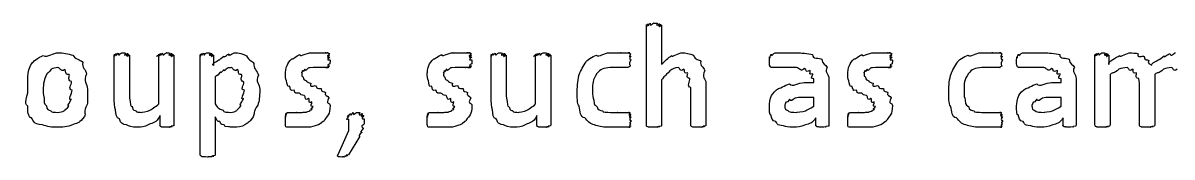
# Model space of a CAD drawing. Header units: millimetres. Extents: x 0 to 216, y 0 to 279.
# Drawn here: x 115.96 to 143.19, y 19.05 to 22.22 of the extents above; entities that cross this region are included whole.
import ezdxf

# ---------------------------------------------------------------- set-up
doc = ezdxf.new("R2010")
doc.units = ezdxf.units.MM
doc.layers.get('0').update_dxf_attribs({"linetype": 'CONTINUOUS'})

msp = doc.modelspace()

# ---------------------------------------------------------------- linework, layer by layer
at = {"color": 0}
for p, q in [((130.732, 19.8065), (130.732, 22.1657)), ((131.09, 22.1657), (131.09, 21.2452)), ((118.121, 20.4735), (118.121, 21.4602)), ((118.48, 21.4602), (118.48, 20.5727)), ((119.174, 20.3026), (119.174, 21.4602)), ((119.532, 21.4602), (119.532, 19.8065)), ((120.158, 19.1065), (120.158, 21.4547)), ((120.472, 21.4547), (120.472, 21.2176)), ((127.054, 20.4735), (127.054, 21.4602)), ((127.412, 21.4602), (127.412, 20.5727)), ((128.107, 20.3026), (128.107, 21.4602)), ((128.465, 21.4602), (128.465, 19.8065)), ((141.362, 19.8065), (141.362, 21.4602)), ((141.687, 21.4602), (141.687, 21.2397)), ((141.72, 21.0027), (141.72, 19.8065)), ((142.779, 21.0027), (142.779, 19.8065)), ((120.516, 20.9476), (120.516, 20.3081)), ((131.09, 20.8704), (131.09, 19.8065)), ((132.143, 20.7987), (132.143, 19.8065)), ((134.472, 20.8098), (134.698, 20.8098)), ((134.698, 20.8098), (134.698, 20.898)), ((135.056, 20.9035), (135.056, 19.8065)), ((140.331, 20.8098), (140.557, 20.8098)), ((140.557, 20.8098), (140.557, 20.898)), ((140.915, 20.9035), (140.915, 19.8065)), ((142.42, 19.8065), (142.42, 20.7326)), ((117.124, 20.6279), (117.124, 20.6279)), ((117.487, 20.6499), (117.487, 20.6499)), ((121.205, 20.6279), (121.205, 20.6279)), ((121.569, 20.6554), (121.569, 20.6554)), ((131.785, 19.8065), (131.785, 20.694)), ((134.698, 20.457), (134.461, 20.457)), ((134.698, 20.2475), (134.698, 20.457)), ((140.557, 20.457), (140.32, 20.457)), ((140.557, 20.2475), (140.557, 20.457)), ((123.235, 20.2696), (123.235, 20.2696)), ((126.596, 20.2696), (126.596, 20.2696)), ((136.561, 20.2696), (136.561, 20.2696)), ((119.207, 19.8065), (119.207, 20.027)), ((120.516, 19.994), (120.516, 19.1065)), ((123.683, 19.6742), (123.683, 19.9388)), ((124.047, 19.9388), (124.047, 19.9388)), ((128.139, 19.8065), (128.139, 20.027)), ((130.371, 19.9058), (130.371, 19.9058)), ((134.747, 19.8065), (134.747, 19.9774)), ((139.175, 19.9058), (139.175, 19.9058)), ((140.607, 19.8065), (140.607, 19.9774)), ((123.43, 19.1065), (123.683, 19.6742)), ((123.931, 19.5254), (123.672, 19.101))]:
    msp.add_line(p, q, dxfattribs=at)
for points in [[(130.732, 22.1657), (130.732, 22.0734), (130.733, 22.1795), (130.737, 22.1878)], [(130.737, 22.1878), (130.743, 22.0886), (130.754, 22.2002), (130.765, 22.2043)], [(130.765, 22.2043), (130.768, 22.0996), (130.798, 22.2154), (130.82, 22.2154)], [(130.82, 22.2154), (130.816, 22.1023), (130.875, 22.2209), (130.908, 22.2209)], [(130.908, 22.2209), (130.886, 22.2209), (130.974, 22.2181), (130.996, 22.2154)], [(130.996, 22.2154), (130.933, 22.0996), (131.04, 22.2112), (131.051, 22.2043)], [(131.051, 22.2043), (130.959, 22.0886), (131.075, 22.1947), (131.079, 22.1878)], [(131.079, 22.1878), (130.97, 22.0775), (131.09, 22.1768), (131.09, 22.1657)], [(116.435, 21.4492), (116.553, 21.3968), (116.677, 21.5153), (116.798, 21.5153)], [(116.798, 21.5153), (116.906, 21.5153), (117.026, 21.4946), (117.14, 21.4547)], [(118.215, 21.5098), (118.205, 21.3968), (118.266, 21.5153), (118.303, 21.5153)], [(118.303, 21.5153), (118.276, 21.5153), (118.364, 21.5126), (118.386, 21.5098)], [(119.268, 21.5098), (119.26, 21.3968), (119.319, 21.5153), (119.356, 21.5153)], [(119.356, 21.5153), (119.33, 21.5153), (119.417, 21.5126), (119.439, 21.5098)], [(120.235, 21.5098), (120.231, 21.3968), (120.282, 21.5153), (120.312, 21.5153)], [(120.312, 21.5153), (120.293, 21.5153), (120.37, 21.5126), (120.39, 21.5098)], [(120.847, 21.4933), (120.778, 21.3968), (120.937, 21.5153), (120.985, 21.5153)], [(120.985, 21.5153), (121.051, 21.5153), (121.181, 21.4905), (121.255, 21.4437)], [(122.519, 21.4767), (122.481, 21.3968), (122.686, 21.5153), (122.789, 21.5153)], [(122.789, 21.5153), (122.746, 21.5153), (122.877, 21.5153), (122.921, 21.5153)], [(122.921, 21.5153), (122.951, 21.5153), (123.005, 21.5153), (123.042, 21.5153)], [(123.042, 21.5153), (123.026, 21.5153), (123.11, 21.5153), (123.136, 21.5153)], [(123.136, 21.5153), (123.077, 21.5153), (123.18, 21.5153), (123.191, 21.5153)], [(123.191, 21.5153), (123.103, 21.5153), (123.215, 21.5098), (123.219, 21.4988)], [(125.88, 21.4767), (125.843, 21.3968), (126.046, 21.5153), (126.15, 21.5153)], [(126.15, 21.5153), (126.107, 21.5153), (126.238, 21.5153), (126.282, 21.5153)], [(126.282, 21.5153), (126.312, 21.5153), (126.366, 21.5153), (126.403, 21.5153)], [(126.403, 21.5153), (126.387, 21.5153), (126.471, 21.5153), (126.497, 21.5153)], [(126.497, 21.5153), (126.438, 21.5153), (126.541, 21.5153), (126.552, 21.5153)], [(126.552, 21.5153), (126.464, 21.5153), (126.576, 21.5098), (126.58, 21.4988)], [(127.147, 21.5098), (127.138, 21.3968), (127.199, 21.5153), (127.236, 21.5153)], [(127.236, 21.5153), (127.208, 21.5153), (127.296, 21.5126), (127.318, 21.5098)], [(128.2, 21.5098), (128.192, 21.3968), (128.251, 21.5153), (128.288, 21.5153)], [(128.288, 21.5153), (128.262, 21.5153), (128.349, 21.5126), (128.371, 21.5098)], [(129.55, 21.4602), (129.606, 21.3968), (129.74, 21.5153), (129.847, 21.5153)], [(129.847, 21.5153), (129.881, 21.5153), (129.947, 21.5153), (129.996, 21.5153)], [(129.996, 21.5153), (129.981, 21.5153), (130.092, 21.5153), (130.134, 21.5153)], [(130.134, 21.5153), (130.062, 21.5153), (130.211, 21.5153), (130.244, 21.5153)], [(130.244, 21.5153), (130.245, 21.5153), (130.299, 21.5153), (130.31, 21.5153)], [(130.31, 21.5153), (130.271, 21.5153), (130.333, 21.5153), (130.338, 21.5153)], [(130.338, 21.5153), (130.283, 21.5153), (130.35, 21.5057), (130.354, 21.4878)], [(131.332, 21.4492), (131.334, 21.3968), (131.501, 21.5153), (131.586, 21.5153)], [(131.586, 21.5153), (131.638, 21.5153), (131.775, 21.496), (131.845, 21.4602)], [(133.689, 21.4822), (133.692, 21.3968), (133.739, 21.5153), (133.783, 21.5153)], [(133.783, 21.5153), (133.78, 21.5153), (133.878, 21.5153), (133.937, 21.5153)], [(133.937, 21.5153), (133.899, 21.5153), (134.058, 21.5153), (134.124, 21.5153)], [(134.124, 21.5153), (134.152, 21.5153), (134.264, 21.5153), (134.334, 21.5153)], [(134.334, 21.5153), (134.353, 21.5153), (134.578, 21.5015), (134.67, 21.4767)], [(135.844, 21.4767), (135.807, 21.3968), (136.011, 21.5153), (136.114, 21.5153)], [(136.114, 21.5153), (136.072, 21.5153), (136.203, 21.5153), (136.247, 21.5153)], [(136.247, 21.5153), (136.277, 21.5153), (136.331, 21.5153), (136.368, 21.5153)], [(136.368, 21.5153), (136.351, 21.5153), (136.435, 21.5153), (136.462, 21.5153)], [(136.462, 21.5153), (136.402, 21.5153), (136.506, 21.5153), (136.517, 21.5153)], [(136.517, 21.5153), (136.429, 21.5153), (136.54, 21.5098), (136.544, 21.4988)], [(138.354, 21.4602), (138.41, 21.3968), (138.544, 21.5153), (138.651, 21.5153)], [(138.651, 21.5153), (138.686, 21.5153), (138.752, 21.5153), (138.8, 21.5153)], [(138.8, 21.5153), (138.785, 21.5153), (138.897, 21.5153), (138.938, 21.5153)], [(138.938, 21.5153), (138.866, 21.5153), (139.015, 21.5153), (139.048, 21.5153)], [(139.048, 21.5153), (139.049, 21.5153), (139.103, 21.5153), (139.114, 21.5153)], [(139.114, 21.5153), (139.076, 21.5153), (139.138, 21.5153), (139.142, 21.5153)], [(139.142, 21.5153), (139.087, 21.5153), (139.154, 21.5057), (139.158, 21.4878)], [(139.548, 21.4822), (139.551, 21.3968), (139.598, 21.5153), (139.642, 21.5153)], [(139.642, 21.5153), (139.639, 21.5153), (139.737, 21.5153), (139.796, 21.5153)], [(139.796, 21.5153), (139.758, 21.5153), (139.918, 21.5153), (139.984, 21.5153)], [(139.984, 21.5153), (140.012, 21.5153), (140.123, 21.5153), (140.193, 21.5153)], [(140.193, 21.5153), (140.213, 21.5153), (140.437, 21.5015), (140.53, 21.4767)], [(141.444, 21.5098), (141.439, 21.3968), (141.494, 21.5153), (141.527, 21.5153)], [(141.527, 21.5153), (141.501, 21.5153), (141.582, 21.5126), (141.604, 21.5098)], [(141.952, 21.4492), (141.957, 21.3968), (142.123, 21.5153), (142.211, 21.5153)], [(142.211, 21.5153), (142.229, 21.5153), (142.335, 21.507), (142.387, 21.4933)], [(143.137, 21.4988), (143.177, 21.3968), (143.225, 21.5153), (143.269, 21.5153)], [(116.076, 20.9806), (116.076, 21.033), (116.105, 21.1846), (116.164, 21.2617)], [(116.164, 21.2617), (116.198, 21.3086), (116.316, 21.4051), (116.435, 21.4492)], [(117.14, 21.4547), (117.256, 21.3196), (117.336, 21.361), (117.377, 21.2838)], [(117.377, 21.2838), (117.34, 21.1694), (117.45, 21.1198), (117.465, 21.0137)], [(118.121, 21.4602), (118.121, 21.3679), (118.123, 21.474), (118.127, 21.4822)], [(118.127, 21.4822), (118.132, 21.383), (118.145, 21.4946), (118.16, 21.4988)], [(118.16, 21.4988), (118.161, 21.394), (118.193, 21.5098), (118.215, 21.5098)], [(118.386, 21.5098), (118.32, 21.394), (118.426, 21.5057), (118.441, 21.4988)], [(118.441, 21.4988), (118.349, 21.383), (118.465, 21.4891), (118.468, 21.4822)], [(118.468, 21.4822), (118.36, 21.372), (118.48, 21.4712), (118.48, 21.4602)], [(119.174, 21.4602), (119.058, 21.3679), (119.175, 21.474), (119.18, 21.4822)], [(119.18, 21.4822), (119.187, 21.383), (119.198, 21.4946), (119.213, 21.4988)], [(119.213, 21.4988), (119.216, 21.394), (119.246, 21.5098), (119.268, 21.5098)], [(119.439, 21.5098), (119.374, 21.394), (119.477, 21.5057), (119.488, 21.4988)], [(119.488, 21.4988), (119.4, 21.383), (119.513, 21.4891), (119.521, 21.4822)], [(119.521, 21.4822), (119.414, 21.3679), (119.532, 21.4671), (119.532, 21.4602)], [(120.158, 21.4547), (120.158, 21.372), (120.159, 21.4781), (120.164, 21.4822)], [(120.164, 21.4822), (120.165, 21.383), (120.174, 21.4946), (120.186, 21.4988)], [(120.186, 21.4988), (120.191, 21.394), (120.216, 21.5098), (120.235, 21.5098)], [(120.39, 21.5098), (120.33, 21.394), (120.422, 21.5057), (120.434, 21.4988)], [(120.434, 21.4988), (120.356, 21.383), (120.457, 21.4891), (120.461, 21.4822)], [(120.461, 21.4822), (120.367, 21.3679), (120.472, 21.4657), (120.472, 21.4547)], [(120.472, 21.2176), (120.412, 21.2507), (120.558, 21.3128), (120.599, 21.3499)], [(120.599, 21.3499), (120.61, 21.3238), (120.679, 21.4161), (120.72, 21.4381)], [(120.72, 21.4381), (120.694, 21.372), (120.806, 21.4822), (120.847, 21.4933)], [(121.255, 21.4437), (121.316, 21.3058), (121.387, 21.3389), (121.431, 21.2617)], [(121.431, 21.2617), (121.407, 21.1515), (121.514, 21.0923), (121.536, 20.9862)], [(122.216, 21.2176), (122.228, 21.2576), (122.279, 21.3279), (122.331, 21.372)], [(122.331, 21.372), (122.331, 21.3458), (122.444, 21.4505), (122.519, 21.4767)], [(123.219, 21.4988), (123.11, 21.3747), (123.224, 21.474), (123.224, 21.4602)], [(123.224, 21.4602), (123.114, 21.3499), (123.23, 21.4326), (123.23, 21.4106)], [(123.23, 21.2562), (123.114, 21.2025), (123.227, 21.2149), (123.224, 21.2011)], [(123.23, 21.4106), (123.117, 21.3086), (123.235, 21.3679), (123.235, 21.3389)], [(123.235, 21.3389), (123.235, 21.2507), (123.232, 21.281), (123.23, 21.2562)], [(125.577, 21.2176), (125.589, 21.2576), (125.64, 21.3279), (125.692, 21.372)], [(125.692, 21.372), (125.692, 21.3458), (125.805, 21.4505), (125.88, 21.4767)], [(126.58, 21.4988), (126.471, 21.3747), (126.585, 21.474), (126.585, 21.4602)], [(126.585, 21.4602), (126.475, 21.3499), (126.591, 21.4326), (126.591, 21.4106)], [(126.591, 21.2562), (126.475, 21.2025), (126.588, 21.2149), (126.585, 21.2011)], [(126.591, 21.4106), (126.478, 21.3086), (126.596, 21.3679), (126.596, 21.3389)], [(126.596, 21.3389), (126.596, 21.2507), (126.594, 21.281), (126.591, 21.2562)], [(127.054, 21.4602), (127.054, 21.3679), (127.055, 21.474), (127.059, 21.4822)], [(127.059, 21.4822), (127.065, 21.383), (127.077, 21.4946), (127.092, 21.4988)], [(127.092, 21.4988), (127.094, 21.394), (127.125, 21.5098), (127.147, 21.5098)], [(127.318, 21.5098), (127.252, 21.394), (127.358, 21.5057), (127.374, 21.4988)], [(127.374, 21.4988), (127.281, 21.383), (127.397, 21.4891), (127.401, 21.4822)], [(127.401, 21.4822), (127.292, 21.372), (127.412, 21.4712), (127.412, 21.4602)], [(128.107, 21.4602), (127.991, 21.3679), (128.108, 21.474), (128.112, 21.4822)], [(128.112, 21.4822), (128.119, 21.383), (128.13, 21.4946), (128.145, 21.4988)], [(128.145, 21.4988), (128.148, 21.394), (128.178, 21.5098), (128.2, 21.5098)], [(128.371, 21.5098), (128.306, 21.394), (128.41, 21.5057), (128.421, 21.4988)], [(128.421, 21.4988), (128.332, 21.383), (128.446, 21.4891), (128.454, 21.4822)], [(128.454, 21.4822), (128.346, 21.3679), (128.465, 21.4671), (128.465, 21.4602)], [(129.147, 21.0192), (129.169, 21.0633), (129.241, 21.2259), (129.307, 21.3003)], [(129.307, 21.3003), (129.304, 21.3279), (129.457, 21.4271), (129.55, 21.4602)], [(130.354, 21.4878), (130.289, 21.3637), (130.36, 21.4547), (130.36, 21.4326)], [(130.36, 21.4326), (130.294, 21.3196), (130.365, 21.383), (130.365, 21.3499)], [(130.365, 21.3499), (130.294, 21.2176), (130.36, 21.2301), (130.349, 21.2011)], [(131.09, 21.2452), (131.168, 21.3086), (131.251, 21.4051), (131.332, 21.4492)], [(131.845, 21.4602), (131.9, 21.3238), (131.977, 21.3734), (132.021, 21.3114)], [(132.021, 21.3114), (131.989, 21.2025), (132.096, 21.1805), (132.115, 21.0964)], [(133.645, 21.3169), (133.645, 21.3086), (133.646, 21.394), (133.651, 21.4161)], [(133.645, 21.2507), (133.645, 21.2424), (133.645, 21.2948), (133.645, 21.3169)], [(133.662, 21.2011), (133.648, 21.2025), (133.648, 21.2314), (133.645, 21.2507)], [(133.651, 21.4161), (133.656, 21.3527), (133.67, 21.4602), (133.689, 21.4822)], [(134.67, 21.4767), (134.655, 21.3458), (134.836, 21.412), (134.891, 21.361)], [(134.891, 21.361), (134.886, 21.2424), (134.991, 21.2452), (135.018, 21.168)], [(135.541, 21.2176), (135.553, 21.2576), (135.605, 21.3279), (135.657, 21.372)], [(135.657, 21.372), (135.657, 21.3458), (135.77, 21.4505), (135.844, 21.4767)], [(136.544, 21.4988), (136.435, 21.3747), (136.55, 21.474), (136.55, 21.4602)], [(136.55, 21.4602), (136.44, 21.3499), (136.555, 21.4326), (136.555, 21.4106)], [(136.555, 21.2562), (136.44, 21.2025), (136.553, 21.2149), (136.55, 21.2011)], [(136.555, 21.4106), (136.442, 21.3086), (136.561, 21.3679), (136.561, 21.3389)], [(136.561, 21.3389), (136.561, 21.2507), (136.558, 21.281), (136.555, 21.2562)], [(137.951, 21.0192), (137.973, 21.0633), (138.045, 21.2259), (138.111, 21.3003)], [(138.111, 21.3003), (138.108, 21.3279), (138.261, 21.4271), (138.354, 21.4602)], [(139.158, 21.4878), (139.094, 21.3637), (139.164, 21.4547), (139.164, 21.4326)], [(139.164, 21.4326), (139.098, 21.3196), (139.169, 21.383), (139.169, 21.3499)], [(139.169, 21.3499), (139.098, 21.2176), (139.164, 21.2301), (139.153, 21.2011)], [(139.504, 21.3169), (139.504, 21.3086), (139.506, 21.394), (139.51, 21.4161)], [(139.504, 21.2507), (139.504, 21.2424), (139.504, 21.2948), (139.504, 21.3169)], [(139.521, 21.2011), (139.507, 21.2025), (139.507, 21.2314), (139.504, 21.2507)], [(139.51, 21.4161), (139.515, 21.3527), (139.529, 21.4602), (139.548, 21.4822)], [(140.53, 21.4767), (140.515, 21.3458), (140.695, 21.412), (140.75, 21.361)], [(140.75, 21.361), (140.746, 21.2424), (140.851, 21.2452), (140.877, 21.168)], [(141.362, 21.4602), (141.362, 21.3679), (141.363, 21.474), (141.368, 21.4822)], [(141.368, 21.4822), (141.369, 21.383), (141.38, 21.4946), (141.395, 21.4988)], [(141.395, 21.4988), (141.398, 21.394), (141.425, 21.5098), (141.444, 21.5098)], [(141.604, 21.5098), (141.545, 21.394), (141.643, 21.5057), (141.654, 21.4988)], [(141.654, 21.4988), (141.567, 21.383), (141.672, 21.4891), (141.676, 21.4822)], [(141.676, 21.4822), (141.578, 21.3679), (141.687, 21.4671), (141.687, 21.4602)], [(141.687, 21.2397), (141.671, 21.3086), (141.866, 21.4051), (141.952, 21.4492)], [(142.387, 21.4933), (142.335, 21.3679), (142.489, 21.4561), (142.53, 21.4271)], [(142.53, 21.4271), (142.533, 21.3128), (142.605, 21.3692), (142.635, 21.3334)], [(142.635, 21.3334), (142.592, 21.2397), (142.688, 21.2562), (142.707, 21.2121)], [(142.707, 21.2121), (142.665, 21.2507), (142.813, 21.3128), (142.861, 21.3499)], [(142.861, 21.3499), (142.883, 21.3279), (142.96, 21.4216), (143.004, 21.4437)], [(143.004, 21.4437), (142.971, 21.3747), (143.093, 21.4878), (143.137, 21.4988)], [(116.076, 20.6168), (116.076, 20.6954), (116.076, 20.8704), (116.076, 20.9806)], [(116.523, 21.0137), (116.462, 20.898), (116.47, 20.909), (116.457, 20.8428)], [(116.628, 21.1239), (116.52, 20.993), (116.552, 21.0606), (116.523, 21.0137)], [(116.787, 21.1625), (116.723, 21.1625), (116.672, 21.1487), (116.628, 21.1239)], [(116.947, 21.1184), (116.848, 21.044), (116.85, 21.1625), (116.787, 21.1625)], [(117.052, 21.0027), (116.936, 20.9889), (116.991, 21.0923), (116.947, 21.1184)], [(117.107, 20.8318), (116.987, 20.8897), (117.077, 20.9544), (117.052, 21.0027)], [(117.465, 21.0137), (117.369, 20.8387), (117.487, 20.785), (117.487, 20.6499)], [(120.621, 21.0468), (120.551, 20.9421), (120.552, 20.9875), (120.516, 20.9476)], [(120.715, 21.1129), (120.617, 20.9972), (120.654, 21.0757), (120.621, 21.0468)], [(120.803, 21.1515), (120.676, 21.0302), (120.744, 21.1308), (120.715, 21.1129)], [(120.891, 21.1625), (120.852, 21.1625), (120.832, 21.1584), (120.803, 21.1515)], [(121.045, 21.1184), (120.944, 21.044), (120.953, 21.1625), (120.891, 21.1625)], [(121.139, 20.9972), (121.025, 20.9862), (121.085, 21.0881), (121.045, 21.1184)], [(121.189, 20.8208), (121.073, 20.8828), (121.164, 20.9448), (121.139, 20.9972)], [(121.536, 20.9862), (121.451, 20.8235), (121.569, 20.7725), (121.569, 20.6554)], [(122.177, 21.0358), (122.177, 21.0261), (122.189, 21.1625), (122.216, 21.2176)], [(122.204, 20.8539), (122.177, 20.8897), (122.177, 20.9655), (122.177, 21.0358)], [(122.585, 21.0964), (122.554, 20.9889), (122.568, 21.0716), (122.568, 21.0578)], [(122.568, 21.0578), (122.554, 20.9269), (122.577, 20.9696), (122.596, 20.9365)], [(122.634, 21.1294), (122.577, 21.0151), (122.596, 21.1102), (122.585, 21.0964)], [(122.717, 21.1515), (122.621, 21.033), (122.657, 21.1405), (122.634, 21.1294)], [(122.838, 21.1625), (122.691, 21.1625), (122.753, 21.1584), (122.717, 21.1515)], [(122.976, 21.1625), (122.905, 21.1625), (122.889, 21.1625), (122.838, 21.1625)], [(123.081, 21.1625), (122.984, 21.1625), (123.016, 21.1625), (122.976, 21.1625)], [(123.153, 21.1625), (123.044, 21.1625), (123.11, 21.1625), (123.081, 21.1625)], [(123.191, 21.1625), (123.081, 21.1625), (123.171, 21.1625), (123.153, 21.1625)], [(123.208, 21.168), (123.095, 21.1625), (123.198, 21.1625), (123.191, 21.1625)], [(123.224, 21.2011), (123.106, 21.1735), (123.215, 21.1749), (123.208, 21.168)], [(125.538, 21.0358), (125.538, 21.0261), (125.55, 21.1625), (125.577, 21.2176)], [(125.566, 20.8539), (125.538, 20.8897), (125.538, 20.9655), (125.538, 21.0358)], [(125.946, 21.0964), (125.916, 20.9889), (125.929, 21.0716), (125.929, 21.0578)], [(125.929, 21.0578), (125.916, 20.9269), (125.937, 20.9696), (125.957, 20.9365)], [(125.995, 21.1294), (125.937, 21.0151), (125.957, 21.1102), (125.946, 21.0964)], [(126.078, 21.1515), (125.982, 21.033), (126.018, 21.1405), (125.995, 21.1294)], [(126.199, 21.1625), (126.052, 21.1625), (126.114, 21.1584), (126.078, 21.1515)], [(126.337, 21.1625), (126.266, 21.1625), (126.25, 21.1625), (126.199, 21.1625)], [(126.442, 21.1625), (126.346, 21.1625), (126.377, 21.1625), (126.337, 21.1625)], [(126.514, 21.1625), (126.405, 21.1625), (126.471, 21.1625), (126.442, 21.1625)], [(126.552, 21.1625), (126.442, 21.1625), (126.532, 21.1625), (126.514, 21.1625)], [(126.569, 21.168), (126.456, 21.1625), (126.559, 21.1625), (126.552, 21.1625)], [(126.585, 21.2011), (126.467, 21.1735), (126.576, 21.1749), (126.569, 21.168)], [(129.092, 20.6113), (129.092, 20.7216), (129.11, 20.909), (129.147, 21.0192)], [(129.56, 21.0247), (129.451, 20.8607), (129.456, 20.8001), (129.456, 20.6279)], [(129.874, 21.1625), (129.712, 21.1625), (129.633, 21.1157), (129.56, 21.0247)], [(130.046, 21.1625), (129.915, 21.1625), (129.941, 21.1625), (129.874, 21.1625)], [(130.167, 21.1625), (130.128, 21.1625), (130.092, 21.1625), (130.046, 21.1625)], [(130.255, 21.1625), (130.197, 21.1625), (130.203, 21.1625), (130.167, 21.1625)], [(130.31, 21.1625), (130.241, 21.1625), (130.277, 21.1625), (130.255, 21.1625)], [(130.349, 21.2011), (130.271, 21.1625), (130.324, 21.1625), (130.31, 21.1625)], [(131.288, 21.0854), (131.157, 20.9448), (131.159, 20.9655), (131.09, 20.8704)], [(131.487, 21.1625), (131.404, 21.1625), (131.355, 21.1364), (131.288, 21.0854)], [(131.619, 21.1294), (131.521, 21.044), (131.538, 21.1625), (131.487, 21.1625)], [(131.707, 21.0413), (131.594, 21.0041), (131.655, 21.1102), (131.619, 21.1294)], [(131.763, 20.9035), (131.643, 20.9269), (131.732, 21.0041), (131.707, 21.0413)], [(132.115, 21.0964), (132.024, 20.92), (132.143, 20.9159), (132.143, 20.7987)], [(133.683, 21.1735), (133.663, 21.1763), (133.668, 21.1901), (133.662, 21.2011)], [(133.711, 21.1625), (133.678, 21.1625), (133.69, 21.1653), (133.683, 21.1735)], [(133.783, 21.1625), (133.703, 21.1625), (133.725, 21.1625), (133.711, 21.1625)], [(133.904, 21.1625), (133.769, 21.1625), (133.816, 21.1625), (133.783, 21.1625)], [(134.069, 21.1625), (133.983, 21.1625), (133.951, 21.1625), (133.904, 21.1625)], [(134.29, 21.1625), (134.111, 21.1625), (134.136, 21.1625), (134.069, 21.1625)], [(134.477, 21.146), (134.384, 21.044), (134.363, 21.1625), (134.29, 21.1625)], [(134.604, 21.0964), (134.486, 21.022), (134.528, 21.135), (134.477, 21.146)], [(134.676, 21.0137), (134.552, 20.9779), (134.637, 21.0743), (134.604, 21.0964)], [(134.698, 20.898), (134.582, 20.9117), (134.689, 20.9806), (134.676, 21.0137)], [(135.018, 21.168), (134.938, 21.0881), (135.056, 21.0027), (135.056, 20.9035)], [(135.503, 21.0358), (135.503, 21.0261), (135.515, 21.1625), (135.541, 21.2176)], [(135.53, 20.8539), (135.503, 20.8897), (135.503, 20.9655), (135.503, 21.0358)], [(135.91, 21.0964), (135.88, 20.9889), (135.894, 21.0716), (135.894, 21.0578)], [(135.894, 21.0578), (135.88, 20.9269), (135.902, 20.9696), (135.921, 20.9365)], [(135.96, 21.1294), (135.902, 21.0151), (135.921, 21.1102), (135.91, 21.0964)], [(136.043, 21.1515), (135.946, 21.033), (135.982, 21.1405), (135.96, 21.1294)], [(136.164, 21.1625), (136.017, 21.1625), (136.078, 21.1584), (136.043, 21.1515)], [(136.302, 21.1625), (136.23, 21.1625), (136.215, 21.1625), (136.164, 21.1625)], [(136.406, 21.1625), (136.31, 21.1625), (136.342, 21.1625), (136.302, 21.1625)], [(136.478, 21.1625), (136.369, 21.1625), (136.435, 21.1625), (136.406, 21.1625)], [(136.517, 21.1625), (136.406, 21.1625), (136.496, 21.1625), (136.478, 21.1625)], [(136.533, 21.168), (136.42, 21.1625), (136.524, 21.1625), (136.517, 21.1625)], [(136.55, 21.2011), (136.431, 21.1735), (136.54, 21.1749), (136.533, 21.168)], [(137.896, 20.6113), (137.896, 20.7216), (137.914, 20.909), (137.951, 21.0192)], [(138.365, 21.0247), (138.256, 20.8607), (138.26, 20.8001), (138.26, 20.6279)], [(138.679, 21.1625), (138.516, 21.1625), (138.438, 21.1157), (138.365, 21.0247)], [(138.85, 21.1625), (138.719, 21.1625), (138.745, 21.1625), (138.679, 21.1625)], [(138.971, 21.1625), (138.932, 21.1625), (138.897, 21.1625), (138.85, 21.1625)], [(139.059, 21.1625), (139.001, 21.1625), (139.007, 21.1625), (138.971, 21.1625)], [(139.114, 21.1625), (139.046, 21.1625), (139.081, 21.1625), (139.059, 21.1625)], [(139.153, 21.2011), (139.076, 21.1625), (139.128, 21.1625), (139.114, 21.1625)], [(139.543, 21.1735), (139.522, 21.1763), (139.528, 21.1901), (139.521, 21.2011)], [(139.571, 21.1625), (139.537, 21.1625), (139.55, 21.1653), (139.543, 21.1735)], [(139.642, 21.1625), (139.562, 21.1625), (139.584, 21.1625), (139.571, 21.1625)], [(139.763, 21.1625), (139.628, 21.1625), (139.675, 21.1625), (139.642, 21.1625)], [(139.929, 21.1625), (139.842, 21.1625), (139.81, 21.1625), (139.763, 21.1625)], [(140.149, 21.1625), (139.97, 21.1625), (139.995, 21.1625), (139.929, 21.1625)], [(140.337, 21.146), (140.243, 21.044), (140.222, 21.1625), (140.149, 21.1625)], [(140.463, 21.0964), (140.345, 21.022), (140.388, 21.135), (140.337, 21.146)], [(140.535, 21.0137), (140.411, 20.9779), (140.497, 21.0743), (140.463, 21.0964)], [(140.557, 20.898), (140.442, 20.9117), (140.549, 20.9806), (140.535, 21.0137)], [(140.877, 21.168), (140.797, 21.0881), (140.915, 21.0027), (140.915, 20.9035)], [(141.93, 21.1294), (141.795, 21.0041), (141.797, 21.0688), (141.72, 21.0027)], [(142.123, 21.1625), (142.041, 21.1625), (141.996, 21.1515), (141.93, 21.1294)], [(142.255, 21.1294), (142.156, 21.044), (142.174, 21.1625), (142.123, 21.1625)], [(142.343, 21.0413), (142.229, 21.0041), (142.291, 21.1102), (142.255, 21.1294)], [(142.398, 20.9035), (142.277, 20.9269), (142.368, 21.0041), (142.343, 21.0413)], [(142.988, 21.1294), (142.853, 21.0041), (142.856, 21.0688), (142.779, 21.0027)], [(143.176, 21.1625), (143.095, 21.1625), (143.05, 21.1515), (142.988, 21.1294)], [(143.308, 21.1294), (143.21, 21.044), (143.226, 21.1625), (143.176, 21.1625)], [(116.457, 20.8428), (116.436, 20.7684), (116.44, 20.7119), (116.44, 20.6389)], [(117.124, 20.6279), (117.009, 20.6444), (117.118, 20.7684), (117.107, 20.8318)], [(121.205, 20.6279), (121.091, 20.6361), (121.2, 20.7574), (121.189, 20.8208)], [(122.276, 20.7216), (122.213, 20.6692), (122.222, 20.8015), (122.204, 20.8539)], [(122.381, 20.6279), (122.276, 20.5962), (122.309, 20.6843), (122.276, 20.7216)], [(122.596, 20.9365), (122.596, 20.8649), (122.642, 20.8787), (122.673, 20.8539)], [(122.673, 20.8539), (122.658, 20.8166), (122.741, 20.8111), (122.778, 20.7932)], [(122.778, 20.7932), (122.735, 20.6623), (122.858, 20.7546), (122.899, 20.7326)], [(122.899, 20.7326), (122.937, 20.6223), (122.984, 20.6912), (123.026, 20.6664)], [(125.637, 20.7216), (125.574, 20.6692), (125.583, 20.8015), (125.566, 20.8539)], [(125.742, 20.6279), (125.637, 20.5962), (125.67, 20.6843), (125.637, 20.7216)], [(125.957, 20.9365), (125.957, 20.8649), (126.004, 20.8787), (126.034, 20.8539)], [(126.034, 20.8539), (126.019, 20.8166), (126.101, 20.8111), (126.139, 20.7932)], [(126.139, 20.7932), (126.096, 20.6623), (126.219, 20.7546), (126.26, 20.7326)], [(126.26, 20.7326), (126.299, 20.6223), (126.346, 20.6912), (126.387, 20.6664)], [(131.785, 20.694), (131.669, 20.7023), (131.776, 20.8511), (131.763, 20.9035)], [(133.865, 20.672), (133.861, 20.6471), (134.021, 20.7546), (134.124, 20.7767)], [(134.124, 20.7767), (134.185, 20.6912), (134.342, 20.8098), (134.472, 20.8098)], [(135.602, 20.7216), (135.538, 20.6692), (135.548, 20.8015), (135.53, 20.8539)], [(135.707, 20.6279), (135.602, 20.5962), (135.635, 20.6843), (135.602, 20.7216)], [(135.921, 20.9365), (135.921, 20.8649), (135.968, 20.8787), (135.999, 20.8539)], [(135.999, 20.8539), (135.983, 20.8166), (136.066, 20.8111), (136.103, 20.7932)], [(136.103, 20.7932), (136.061, 20.6623), (136.183, 20.7546), (136.224, 20.7326)], [(136.224, 20.7326), (136.263, 20.6223), (136.31, 20.6912), (136.351, 20.6664)], [(139.725, 20.672), (139.721, 20.6471), (139.881, 20.7546), (139.984, 20.7767)], [(139.984, 20.7767), (140.045, 20.6912), (140.202, 20.8098), (140.331, 20.8098)], [(142.42, 20.7326), (142.42, 20.7023), (142.412, 20.8511), (142.398, 20.9035)], [(116.071, 20.253), (115.958, 20.3095), (116.076, 20.4804), (116.076, 20.6168)], [(116.44, 20.6389), (116.436, 20.5038), (116.446, 20.4956), (116.457, 20.4294)], [(116.457, 20.4294), (116.458, 20.2585), (116.485, 20.3095), (116.512, 20.2585)], [(117.101, 20.4129), (117.009, 20.3757), (117.124, 20.5507), (117.124, 20.6279)], [(117.487, 20.6499), (117.487, 20.4529), (117.485, 20.3963), (117.482, 20.2861)], [(118.149, 20.1648), (118.121, 20.2282), (118.121, 20.3522), (118.121, 20.4735)], [(118.48, 20.5727), (118.477, 20.4459), (118.485, 20.4129), (118.496, 20.3577)], [(121.128, 20.2696), (121.065, 20.2654), (121.172, 20.3757), (121.183, 20.4349)], [(121.183, 20.4349), (121.091, 20.3867), (121.205, 20.5617), (121.205, 20.6279)], [(121.569, 20.6554), (121.569, 20.4487), (121.554, 20.3881), (121.525, 20.2751)], [(122.502, 20.5562), (122.353, 20.5452), (122.421, 20.6017), (122.381, 20.6279)], [(122.623, 20.5011), (122.554, 20.5038), (122.546, 20.5369), (122.502, 20.5562)], [(122.728, 20.4349), (122.632, 20.3495), (122.663, 20.4818), (122.623, 20.5011)], [(122.805, 20.3522), (122.695, 20.3026), (122.761, 20.4129), (122.728, 20.4349)], [(123.026, 20.6664), (123.017, 20.57), (123.1, 20.6086), (123.13, 20.5727)], [(123.13, 20.5727), (123.081, 20.5011), (123.188, 20.497), (123.208, 20.4459)], [(123.208, 20.4459), (123.117, 20.2833), (123.235, 20.3385), (123.235, 20.2696)], [(125.863, 20.5562), (125.714, 20.5452), (125.782, 20.6017), (125.742, 20.6279)], [(125.984, 20.5011), (125.916, 20.5038), (125.907, 20.5369), (125.863, 20.5562)], [(126.089, 20.4349), (125.993, 20.3495), (126.024, 20.4818), (125.984, 20.5011)], [(126.166, 20.3522), (126.056, 20.3026), (126.122, 20.4129), (126.089, 20.4349)], [(126.387, 20.6664), (126.378, 20.57), (126.461, 20.6086), (126.492, 20.5727)], [(126.492, 20.5727), (126.442, 20.5011), (126.55, 20.497), (126.569, 20.4459)], [(126.569, 20.4459), (126.478, 20.2833), (126.596, 20.3385), (126.596, 20.2696)], [(127.081, 20.1648), (127.054, 20.2282), (127.054, 20.3522), (127.054, 20.4735)], [(127.412, 20.5727), (127.409, 20.4459), (127.418, 20.4129), (127.429, 20.3577)], [(129.136, 20.2475), (129.092, 20.3054), (129.092, 20.4749), (129.092, 20.6113)], [(129.456, 20.6279), (129.451, 20.4818), (129.464, 20.4625), (129.483, 20.3963)], [(133.645, 20.2585), (133.645, 20.2985), (133.663, 20.4308), (133.7, 20.5011)], [(133.7, 20.5011), (133.722, 20.5562), (133.795, 20.6279), (133.865, 20.672)], [(134.257, 20.4404), (134.115, 20.3206), (134.155, 20.4211), (134.119, 20.4074)], [(134.461, 20.457), (134.346, 20.457), (134.314, 20.4515), (134.257, 20.4404)], [(135.828, 20.5562), (135.679, 20.5452), (135.746, 20.6017), (135.707, 20.6279)], [(135.949, 20.5011), (135.88, 20.5038), (135.872, 20.5369), (135.828, 20.5562)], [(136.054, 20.4349), (135.957, 20.3495), (135.989, 20.4818), (135.949, 20.5011)], [(136.131, 20.3522), (136.021, 20.3026), (136.087, 20.4129), (136.054, 20.4349)], [(136.351, 20.6664), (136.343, 20.57), (136.426, 20.6086), (136.456, 20.5727)], [(136.456, 20.5727), (136.406, 20.5011), (136.514, 20.497), (136.533, 20.4459)], [(136.533, 20.4459), (136.442, 20.2833), (136.561, 20.3385), (136.561, 20.2696)], [(137.94, 20.2475), (137.896, 20.3054), (137.896, 20.4749), (137.896, 20.6113)], [(138.26, 20.6279), (138.256, 20.4818), (138.268, 20.4625), (138.287, 20.3963)], [(139.504, 20.2585), (139.504, 20.2985), (139.522, 20.4308), (139.56, 20.5011)], [(139.56, 20.5011), (139.581, 20.5562), (139.654, 20.6279), (139.725, 20.672)], [(140.116, 20.4404), (139.974, 20.3206), (140.014, 20.4211), (139.978, 20.4074)], [(140.32, 20.457), (140.206, 20.457), (140.174, 20.4515), (140.116, 20.4404)], [(116.159, 19.9774), (116.072, 19.9788), (116.071, 20.1456), (116.071, 20.253)], [(116.512, 20.2585), (116.509, 20.1593), (116.572, 20.1717), (116.616, 20.1428)], [(116.936, 20.1428), (116.928, 20.1552), (117.015, 20.2034), (117.041, 20.2475)], [(117.041, 20.2475), (116.983, 20.2475), (117.09, 20.3495), (117.101, 20.4129)], [(117.482, 20.2861), (117.366, 20.118), (117.46, 20.0849), (117.416, 20.005)], [(118.243, 19.9499), (118.157, 19.9457), (118.167, 20.0835), (118.149, 20.1648)], [(118.496, 20.3577), (118.503, 20.2213), (118.529, 20.2599), (118.551, 20.22)], [(118.551, 20.22), (118.551, 20.1442), (118.608, 20.1538), (118.645, 20.1318)], [(118.777, 20.1042), (118.741, 20.1042), (118.907, 20.1208), (118.97, 20.1538)], [(118.97, 20.1538), (118.984, 20.1704), (119.1, 20.2365), (119.174, 20.3026)], [(120.516, 20.3081), (120.577, 20.1731), (120.639, 20.1896), (120.698, 20.1538)], [(120.698, 20.1538), (120.694, 20.1042), (120.817, 20.1042), (120.88, 20.1042)], [(121.029, 20.1483), (121.014, 20.1621), (121.102, 20.2172), (121.128, 20.2696)], [(121.525, 20.2751), (121.395, 20.107), (121.46, 20.0711), (121.409, 19.994)], [(122.761, 20.1373), (122.706, 20.1373), (122.8, 20.1621), (122.811, 20.1814)], [(122.833, 20.242), (122.731, 20.2392), (122.823, 20.3219), (122.805, 20.3522)], [(122.811, 20.1814), (122.731, 20.1731), (122.833, 20.22), (122.833, 20.242)], [(123.235, 20.2696), (123.235, 20.129), (123.22, 20.1097), (123.191, 20.0436)], [(126.122, 20.1373), (126.067, 20.1373), (126.161, 20.1621), (126.172, 20.1814)], [(126.194, 20.242), (126.092, 20.2392), (126.184, 20.3219), (126.166, 20.3522)], [(126.172, 20.1814), (126.092, 20.1731), (126.194, 20.22), (126.194, 20.242)], [(126.596, 20.2696), (126.596, 20.129), (126.581, 20.1097), (126.552, 20.0436)], [(127.175, 19.9499), (127.09, 19.9457), (127.099, 20.0835), (127.081, 20.1648)], [(127.429, 20.3577), (127.435, 20.2213), (127.462, 20.2599), (127.484, 20.22)], [(127.484, 20.22), (127.484, 20.1442), (127.54, 20.1538), (127.577, 20.1318)], [(127.71, 20.1042), (127.674, 20.1042), (127.839, 20.1208), (127.903, 20.1538)], [(127.903, 20.1538), (127.917, 20.1704), (128.032, 20.2365), (128.107, 20.3026)], [(129.274, 19.9774), (129.154, 19.9747), (129.169, 20.14), (129.136, 20.2475)], [(129.483, 20.3963), (129.489, 20.2365), (129.529, 20.2806), (129.566, 20.2365)], [(129.566, 20.2365), (129.562, 20.1483), (129.646, 20.1593), (129.698, 20.1373)], [(133.683, 20.0436), (133.645, 20.0077), (133.645, 20.1772), (133.645, 20.2585)], [(134.036, 20.3467), (134.004, 20.2434), (134.009, 20.2985), (134.009, 20.2696)], [(134.009, 20.2696), (134.004, 20.1621), (134.032, 20.1772), (134.08, 20.1483)], [(134.119, 20.4074), (134.042, 20.2916), (134.054, 20.3715), (134.036, 20.3467)], [(134.499, 20.1373), (134.512, 20.1511), (134.627, 20.1993), (134.698, 20.2475)], [(136.087, 20.1373), (136.032, 20.1373), (136.125, 20.1621), (136.136, 20.1814)], [(136.158, 20.242), (136.057, 20.2392), (136.149, 20.3219), (136.131, 20.3522)], [(136.136, 20.1814), (136.057, 20.1731), (136.158, 20.22), (136.158, 20.242)], [(136.561, 20.2696), (136.561, 20.129), (136.546, 20.1097), (136.517, 20.0436)], [(138.078, 19.9774), (137.958, 19.9747), (137.973, 20.14), (137.94, 20.2475)], [(138.287, 20.3963), (138.293, 20.2365), (138.333, 20.2806), (138.37, 20.2365)], [(138.37, 20.2365), (138.366, 20.1483), (138.45, 20.1593), (138.502, 20.1373)], [(139.543, 20.0436), (139.504, 20.0077), (139.504, 20.1772), (139.504, 20.2585)], [(139.896, 20.3467), (139.864, 20.2434), (139.868, 20.2985), (139.868, 20.2696)], [(139.868, 20.2696), (139.864, 20.1621), (139.892, 20.1772), (139.94, 20.1483)], [(139.978, 20.4074), (139.901, 20.2916), (139.913, 20.3715), (139.896, 20.3467)], [(140.359, 20.1373), (140.371, 20.1511), (140.487, 20.1993), (140.557, 20.2475)], [(116.418, 19.8065), (116.189, 19.8286), (116.217, 19.903), (116.159, 19.9774)], [(116.616, 20.1428), (116.597, 20.1042), (116.716, 20.1042), (116.782, 20.1042)], [(116.782, 20.1042), (116.84, 20.1042), (116.892, 20.1166), (116.936, 20.1428)], [(117.416, 20.005), (117.278, 19.8396), (117.281, 19.8617), (117.146, 19.8176)], [(118.413, 19.8065), (118.245, 19.8245), (118.287, 19.8906), (118.243, 19.9499)], [(118.645, 20.1318), (118.624, 20.1042), (118.725, 20.1042), (118.777, 20.1042)], [(119.207, 20.027), (119.109, 19.8396), (119.031, 19.8617), (118.943, 19.8176)], [(120.621, 19.8837), (120.551, 19.8727), (120.552, 19.9526), (120.516, 19.994)], [(120.726, 19.8065), (120.621, 19.8093), (120.657, 19.8534), (120.621, 19.8837)], [(120.88, 20.1042), (120.933, 20.1042), (120.988, 20.118), (121.029, 20.1483)], [(121.409, 19.994), (121.293, 19.8355), (121.293, 19.8562), (121.216, 19.8121)], [(122.177, 20.0105), (122.18, 19.9457), (122.184, 20.0504), (122.188, 20.0656)], [(122.177, 19.9278), (122.177, 19.9016), (122.177, 19.9885), (122.177, 20.0105)], [(122.182, 19.7955), (122.177, 19.8134), (122.177, 19.8727), (122.177, 19.9278)], [(122.188, 20.0656), (122.188, 19.9747), (122.195, 20.089), (122.199, 20.0932)], [(122.199, 20.0932), (122.195, 19.9857), (122.207, 20.1042), (122.216, 20.1042)], [(122.216, 20.1042), (122.213, 20.1042), (122.24, 20.1042), (122.26, 20.1042)], [(122.26, 20.1042), (122.254, 20.1042), (122.305, 20.1042), (122.331, 20.1042)], [(122.331, 20.1042), (122.309, 20.1042), (122.394, 20.1042), (122.436, 20.1042)], [(122.436, 20.1042), (122.389, 20.1042), (122.521, 20.1042), (122.574, 20.1042)], [(122.574, 20.1042), (122.598, 20.1042), (122.648, 20.1056), (122.678, 20.1097)], [(122.678, 20.1097), (122.662, 20.1152), (122.739, 20.1263), (122.761, 20.1373)], [(123.07, 19.8837), (122.955, 19.7955), (122.955, 19.8065), (122.882, 19.7845)], [(123.191, 20.0436), (123.062, 19.8837), (123.125, 19.9278), (123.07, 19.8837)], [(123.683, 19.9388), (123.569, 19.9126), (123.685, 20.005), (123.688, 20.027)], [(123.688, 20.027), (123.58, 19.9567), (123.706, 20.0656), (123.722, 20.0767)], [(123.722, 20.0767), (123.73, 19.9788), (123.76, 20.0945), (123.782, 20.0987)], [(123.782, 20.0987), (123.774, 19.9857), (123.832, 20.1042), (123.865, 20.1042)], [(123.865, 20.1042), (123.837, 20.1042), (123.92, 20.1015), (123.942, 20.0987)], [(123.942, 20.0987), (123.884, 19.9788), (123.988, 20.0877), (124.003, 20.0767)], [(124.003, 20.0767), (123.915, 19.9567), (124.027, 20.0491), (124.036, 20.027)], [(124.036, 20.027), (123.928, 19.9126), (124.047, 19.9747), (124.047, 19.9388)], [(124.047, 19.9388), (124.047, 19.8313), (124.043, 19.8534), (124.036, 19.8176)], [(125.538, 20.0105), (125.541, 19.9457), (125.545, 20.0504), (125.549, 20.0656)], [(125.538, 19.9278), (125.538, 19.9016), (125.538, 19.9885), (125.538, 20.0105)], [(125.543, 19.7955), (125.538, 19.8134), (125.538, 19.8727), (125.538, 19.9278)], [(125.549, 20.0656), (125.549, 19.9747), (125.556, 20.089), (125.56, 20.0932)], [(125.56, 20.0932), (125.556, 19.9857), (125.568, 20.1042), (125.577, 20.1042)], [(125.577, 20.1042), (125.574, 20.1042), (125.601, 20.1042), (125.621, 20.1042)], [(125.621, 20.1042), (125.615, 20.1042), (125.666, 20.1042), (125.692, 20.1042)], [(125.692, 20.1042), (125.67, 20.1042), (125.756, 20.1042), (125.797, 20.1042)], [(125.797, 20.1042), (125.75, 20.1042), (125.882, 20.1042), (125.935, 20.1042)], [(125.935, 20.1042), (125.96, 20.1042), (126.009, 20.1056), (126.039, 20.1097)], [(126.039, 20.1097), (126.023, 20.1152), (126.1, 20.1263), (126.122, 20.1373)], [(126.431, 19.8837), (126.317, 19.7955), (126.317, 19.8065), (126.243, 19.7845)], [(126.552, 20.0436), (126.423, 19.8837), (126.486, 19.9278), (126.431, 19.8837)], [(127.346, 19.8065), (127.178, 19.8245), (127.219, 19.8906), (127.175, 19.9499)], [(127.577, 20.1318), (127.557, 20.1042), (127.657, 20.1042), (127.71, 20.1042)], [(128.139, 20.027), (128.042, 19.8396), (127.963, 19.8617), (127.875, 19.8176)], [(129.5, 19.8065), (129.392, 19.8286), (129.336, 19.903), (129.274, 19.9774)], [(129.698, 20.1373), (129.668, 20.1042), (129.814, 20.1042), (129.88, 20.1042)], [(129.88, 20.1042), (129.919, 20.1042), (130.003, 20.1042), (130.051, 20.1042)], [(130.051, 20.1042), (130.014, 20.1042), (130.14, 20.1042), (130.178, 20.1042)], [(130.178, 20.1042), (130.205, 20.1042), (130.244, 20.1042), (130.266, 20.1042)], [(130.266, 20.1042), (130.252, 20.1042), (130.312, 20.1042), (130.327, 20.1042)], [(130.327, 20.1042), (130.274, 20.1042), (130.339, 20.1001), (130.343, 20.0932)], [(130.343, 20.0932), (130.285, 19.9719), (130.356, 20.0725), (130.36, 20.0546)], [(130.36, 20.0546), (130.294, 19.9388), (130.365, 20.0188), (130.365, 19.994)], [(130.365, 19.994), (130.296, 19.8865), (130.371, 19.9388), (130.371, 19.9058)], [(130.371, 19.9058), (130.296, 19.8245), (130.368, 19.8506), (130.365, 19.8286)], [(133.799, 19.8837), (133.7, 19.8837), (133.712, 19.9802), (133.683, 20.0436)], [(133.981, 19.7845), (133.799, 19.7955), (133.85, 19.8396), (133.799, 19.8837)], [(134.08, 20.1483), (134.104, 20.1042), (134.203, 20.1042), (134.295, 20.1042)], [(134.295, 20.1042), (134.269, 20.1042), (134.436, 20.1152), (134.499, 20.1373)], [(134.747, 19.9774), (134.659, 19.8245), (134.593, 19.8424), (134.505, 19.8065)], [(135.503, 20.0105), (135.505, 19.9457), (135.509, 20.0504), (135.514, 20.0656)], [(135.503, 19.9278), (135.503, 19.9016), (135.503, 19.9885), (135.503, 20.0105)], [(135.508, 19.7955), (135.503, 19.8134), (135.503, 19.8727), (135.503, 19.9278)], [(135.514, 20.0656), (135.514, 19.9747), (135.52, 20.089), (135.525, 20.0932)], [(135.525, 20.0932), (135.52, 19.9857), (135.533, 20.1042), (135.541, 20.1042)], [(135.541, 20.1042), (135.538, 20.1042), (135.566, 20.1042), (135.585, 20.1042)], [(135.585, 20.1042), (135.58, 20.1042), (135.631, 20.1042), (135.657, 20.1042)], [(135.657, 20.1042), (135.635, 20.1042), (135.72, 20.1042), (135.762, 20.1042)], [(135.762, 20.1042), (135.715, 20.1042), (135.847, 20.1042), (135.9, 20.1042)], [(135.9, 20.1042), (135.924, 20.1042), (135.974, 20.1056), (136.004, 20.1097)], [(136.004, 20.1097), (135.988, 20.1152), (136.065, 20.1263), (136.087, 20.1373)], [(136.396, 19.8837), (136.281, 19.7955), (136.281, 19.8065), (136.208, 19.7845)], [(136.517, 20.0436), (136.387, 19.8837), (136.451, 19.9278), (136.396, 19.8837)], [(138.304, 19.8065), (138.196, 19.8286), (138.14, 19.903), (138.078, 19.9774)], [(138.502, 20.1373), (138.472, 20.1042), (138.618, 20.1042), (138.684, 20.1042)], [(138.684, 20.1042), (138.723, 20.1042), (138.807, 20.1042), (138.855, 20.1042)], [(138.855, 20.1042), (138.818, 20.1042), (138.945, 20.1042), (138.982, 20.1042)], [(138.982, 20.1042), (139.01, 20.1042), (139.048, 20.1042), (139.07, 20.1042)], [(139.07, 20.1042), (139.057, 20.1042), (139.116, 20.1042), (139.131, 20.1042)], [(139.131, 20.1042), (139.078, 20.1042), (139.143, 20.1001), (139.148, 20.0932)], [(139.148, 20.0932), (139.09, 19.9719), (139.16, 20.0725), (139.164, 20.0546)], [(139.164, 20.0546), (139.098, 19.9388), (139.169, 20.0188), (139.169, 19.994)], [(139.169, 19.994), (139.101, 19.8865), (139.175, 19.9388), (139.175, 19.9058)], [(139.175, 19.9058), (139.101, 19.8245), (139.172, 19.8506), (139.169, 19.8286)], [(139.659, 19.8837), (139.56, 19.8837), (139.572, 19.9802), (139.543, 20.0436)], [(139.84, 19.7845), (139.659, 19.7955), (139.71, 19.8396), (139.659, 19.8837)], [(139.94, 20.1483), (139.963, 20.1042), (140.062, 20.1042), (140.155, 20.1042)], [(140.155, 20.1042), (140.129, 20.1042), (140.295, 20.1152), (140.359, 20.1373)], [(140.607, 19.9774), (140.518, 19.8245), (140.452, 19.8424), (140.364, 19.8065)], [(116.765, 19.7514), (116.539, 19.7514), (116.535, 19.7693), (116.418, 19.8065)], [(117.146, 19.8176), (117.009, 19.7514), (116.887, 19.7514), (116.765, 19.7514)], [(118.678, 19.7514), (118.507, 19.7514), (118.486, 19.7693), (118.413, 19.8065)], [(118.943, 19.8176), (118.819, 19.7514), (118.769, 19.7514), (118.678, 19.7514)], [(119.213, 19.7845), (119.198, 19.7804), (119.207, 19.7983), (119.207, 19.8065)], [(119.235, 19.7624), (119.204, 19.7652), (119.216, 19.7762), (119.213, 19.7845)], [(119.284, 19.7514), (119.231, 19.7542), (119.248, 19.7583), (119.235, 19.7624)], [(119.367, 19.7514), (119.271, 19.7514), (119.306, 19.7514), (119.284, 19.7514)], [(119.444, 19.7514), (119.337, 19.7514), (119.4, 19.7514), (119.367, 19.7514)], [(119.494, 19.7624), (119.378, 19.7542), (119.466, 19.7542), (119.444, 19.7514)], [(119.521, 19.7845), (119.403, 19.7652), (119.508, 19.7693), (119.494, 19.7624)], [(119.532, 19.8065), (119.532, 19.7804), (119.528, 19.7914), (119.521, 19.7845)], [(120.831, 19.7624), (120.69, 19.7693), (120.761, 19.7872), (120.726, 19.8065)], [(120.952, 19.7514), (120.878, 19.7514), (120.866, 19.7542), (120.831, 19.7624)], [(121.216, 19.8121), (121.139, 19.7514), (121.051, 19.7514), (120.952, 19.7514)], [(122.21, 19.7514), (122.188, 19.7514), (122.189, 19.7652), (122.182, 19.7955)], [(122.271, 19.7514), (122.213, 19.7514), (122.224, 19.7514), (122.21, 19.7514)], [(122.364, 19.7514), (122.265, 19.7514), (122.295, 19.7514), (122.271, 19.7514)], [(122.496, 19.7514), (122.342, 19.7514), (122.404, 19.7514), (122.364, 19.7514)], [(122.651, 19.7514), (122.554, 19.7514), (122.543, 19.7514), (122.496, 19.7514)], [(122.882, 19.7845), (122.812, 19.7514), (122.735, 19.7514), (122.651, 19.7514)], [(123.986, 19.6301), (123.873, 19.5199), (123.953, 19.5626), (123.931, 19.5254)], [(124.019, 19.7239), (123.904, 19.5833), (124, 19.6605), (123.986, 19.6301)], [(124.036, 19.8176), (123.917, 19.7624), (124.026, 19.7528), (124.019, 19.7239)], [(125.571, 19.7514), (125.549, 19.7514), (125.55, 19.7652), (125.543, 19.7955)], [(125.632, 19.7514), (125.574, 19.7514), (125.585, 19.7514), (125.571, 19.7514)], [(125.725, 19.7514), (125.626, 19.7514), (125.656, 19.7514), (125.632, 19.7514)], [(125.858, 19.7514), (125.703, 19.7514), (125.765, 19.7514), (125.725, 19.7514)], [(126.012, 19.7514), (125.916, 19.7514), (125.905, 19.7514), (125.858, 19.7514)], [(126.243, 19.7845), (126.173, 19.7514), (126.096, 19.7514), (126.012, 19.7514)], [(127.61, 19.7514), (127.44, 19.7514), (127.419, 19.7693), (127.346, 19.8065)], [(127.875, 19.8176), (127.751, 19.7514), (127.701, 19.7514), (127.61, 19.7514)], [(128.145, 19.7845), (128.13, 19.7804), (128.139, 19.7983), (128.139, 19.8065)], [(128.167, 19.7624), (128.137, 19.7652), (128.148, 19.7762), (128.145, 19.7845)], [(128.217, 19.7514), (128.163, 19.7542), (128.181, 19.7583), (128.167, 19.7624)], [(128.3, 19.7514), (128.203, 19.7514), (128.239, 19.7514), (128.217, 19.7514)], [(128.377, 19.7514), (128.269, 19.7514), (128.332, 19.7514), (128.3, 19.7514)], [(128.426, 19.7624), (128.311, 19.7542), (128.399, 19.7542), (128.377, 19.7514)], [(128.454, 19.7845), (128.335, 19.7652), (128.44, 19.7693), (128.426, 19.7624)], [(128.465, 19.8065), (128.465, 19.7804), (128.461, 19.7914), (128.454, 19.7845)], [(129.814, 19.7514), (129.69, 19.7514), (129.591, 19.7693), (129.5, 19.8065)], [(129.974, 19.7514), (129.863, 19.7514), (129.869, 19.7514), (129.814, 19.7514)], [(130.123, 19.7514), (129.97, 19.7514), (130.029, 19.7514), (129.974, 19.7514)], [(130.244, 19.7514), (130.179, 19.7514), (130.169, 19.7514), (130.123, 19.7514)], [(130.321, 19.7514), (130.249, 19.7514), (130.28, 19.7514), (130.244, 19.7514)], [(130.349, 19.7514), (130.278, 19.7514), (130.335, 19.7514), (130.321, 19.7514)], [(130.36, 19.7735), (130.289, 19.7514), (130.356, 19.7514), (130.349, 19.7514)], [(130.365, 19.8286), (130.294, 19.7804), (130.362, 19.7872), (130.36, 19.7735)], [(130.737, 19.779), (130.732, 19.7762), (130.732, 19.7955), (130.732, 19.8065)], [(130.765, 19.7624), (130.743, 19.7652), (130.744, 19.7749), (130.737, 19.779)], [(130.82, 19.7514), (130.768, 19.7542), (130.779, 19.7583), (130.765, 19.7624)], [(130.908, 19.7514), (130.816, 19.7514), (130.845, 19.7514), (130.82, 19.7514)], [(130.996, 19.7514), (130.886, 19.7514), (130.944, 19.7514), (130.908, 19.7514)], [(131.051, 19.7624), (130.933, 19.7542), (131.021, 19.7542), (130.996, 19.7514)], [(131.079, 19.779), (130.959, 19.7652), (131.065, 19.7693), (131.051, 19.7624)], [(131.09, 19.8065), (131.087, 19.7762), (131.086, 19.7859), (131.079, 19.779)], [(131.79, 19.779), (131.786, 19.7762), (131.785, 19.7955), (131.785, 19.8065)], [(131.818, 19.7624), (131.797, 19.7652), (131.797, 19.7749), (131.79, 19.779)], [(131.873, 19.7514), (131.823, 19.7542), (131.831, 19.7583), (131.818, 19.7624)], [(131.966, 19.7514), (131.87, 19.7514), (131.898, 19.7514), (131.873, 19.7514)], [(132.049, 19.7514), (131.94, 19.7514), (132, 19.7514), (131.966, 19.7514)], [(132.104, 19.7624), (131.989, 19.7542), (132.074, 19.7542), (132.049, 19.7514)], [(132.132, 19.7845), (132.013, 19.7652), (132.118, 19.7693), (132.104, 19.7624)], [(132.143, 19.8065), (132.143, 19.7804), (132.139, 19.7914), (132.132, 19.7845)], [(134.224, 19.7514), (134.06, 19.7514), (134.054, 19.7624), (133.981, 19.7845)], [(134.505, 19.8065), (134.364, 19.7514), (134.323, 19.7514), (134.224, 19.7514)], [(134.764, 19.7735), (134.732, 19.7735), (134.747, 19.7914), (134.747, 19.8065)], [(134.813, 19.7569), (134.754, 19.7583), (134.775, 19.7652), (134.764, 19.7735)], [(134.902, 19.7514), (134.798, 19.7514), (134.836, 19.7528), (134.813, 19.7569)], [(134.99, 19.7569), (134.875, 19.7514), (134.942, 19.7514), (134.902, 19.7514)], [(135.039, 19.7735), (134.916, 19.7583), (135.012, 19.7597), (134.99, 19.7569)], [(135.056, 19.8065), (135.056, 19.7735), (135.05, 19.7804), (135.039, 19.7735)], [(135.535, 19.7514), (135.514, 19.7514), (135.515, 19.7652), (135.508, 19.7955)], [(135.596, 19.7514), (135.538, 19.7514), (135.549, 19.7514), (135.535, 19.7514)], [(135.69, 19.7514), (135.591, 19.7514), (135.621, 19.7514), (135.596, 19.7514)], [(135.822, 19.7514), (135.668, 19.7514), (135.73, 19.7514), (135.69, 19.7514)], [(135.976, 19.7514), (135.88, 19.7514), (135.869, 19.7514), (135.822, 19.7514)], [(136.208, 19.7845), (136.138, 19.7514), (136.061, 19.7514), (135.976, 19.7514)], [(138.618, 19.7514), (138.494, 19.7514), (138.395, 19.7693), (138.304, 19.8065)], [(138.778, 19.7514), (138.668, 19.7514), (138.673, 19.7514), (138.618, 19.7514)], [(138.927, 19.7514), (138.774, 19.7514), (138.833, 19.7514), (138.778, 19.7514)], [(139.048, 19.7514), (138.984, 19.7514), (138.974, 19.7514), (138.927, 19.7514)], [(139.125, 19.7514), (139.054, 19.7514), (139.084, 19.7514), (139.048, 19.7514)], [(139.153, 19.7514), (139.083, 19.7514), (139.139, 19.7514), (139.125, 19.7514)], [(139.164, 19.7735), (139.094, 19.7514), (139.16, 19.7514), (139.153, 19.7514)], [(139.169, 19.8286), (139.098, 19.7804), (139.167, 19.7872), (139.164, 19.7735)], [(140.083, 19.7514), (139.919, 19.7514), (139.913, 19.7624), (139.84, 19.7845)], [(140.364, 19.8065), (140.224, 19.7514), (140.182, 19.7514), (140.083, 19.7514)], [(140.623, 19.7735), (140.591, 19.7735), (140.607, 19.7914), (140.607, 19.8065)], [(140.673, 19.7569), (140.614, 19.7583), (140.634, 19.7652), (140.623, 19.7735)], [(140.761, 19.7514), (140.658, 19.7514), (140.695, 19.7528), (140.673, 19.7569)], [(140.849, 19.7569), (140.735, 19.7514), (140.801, 19.7514), (140.761, 19.7514)], [(140.899, 19.7735), (140.775, 19.7583), (140.871, 19.7597), (140.849, 19.7569)], [(140.915, 19.8065), (140.915, 19.7735), (140.91, 19.7804), (140.899, 19.7735)], [(141.368, 19.7845), (141.362, 19.7804), (141.362, 19.7983), (141.362, 19.8065)], [(141.395, 19.7624), (141.373, 19.7652), (141.374, 19.7762), (141.368, 19.7845)], [(141.45, 19.7514), (141.398, 19.7542), (141.409, 19.7583), (141.395, 19.7624)], [(141.538, 19.7514), (141.446, 19.7514), (141.475, 19.7514), (141.45, 19.7514)], [(141.627, 19.7514), (141.516, 19.7514), (141.574, 19.7514), (141.538, 19.7514)], [(141.682, 19.7624), (141.563, 19.7542), (141.651, 19.7542), (141.627, 19.7514)], [(141.709, 19.779), (141.589, 19.7652), (141.695, 19.7693), (141.682, 19.7624)], [(141.72, 19.8065), (141.718, 19.7762), (141.716, 19.7859), (141.709, 19.779)], [(142.426, 19.779), (142.42, 19.7762), (142.42, 19.7955), (142.42, 19.8065)], [(142.453, 19.7624), (142.431, 19.7652), (142.433, 19.7749), (142.426, 19.779)], [(142.508, 19.7514), (142.456, 19.7542), (142.467, 19.7583), (142.453, 19.7624)], [(142.597, 19.7514), (142.504, 19.7514), (142.533, 19.7514), (142.508, 19.7514)], [(142.685, 19.7514), (142.574, 19.7514), (142.633, 19.7514), (142.597, 19.7514)], [(142.74, 19.7624), (142.619, 19.7542), (142.707, 19.7542), (142.685, 19.7514)], [(142.767, 19.779), (142.647, 19.7652), (142.754, 19.7693), (142.74, 19.7624)], [(142.779, 19.8065), (142.776, 19.7762), (142.774, 19.7859), (142.767, 19.779)], [(120.164, 19.0789), (120.158, 19.0762), (120.158, 19.0955), (120.158, 19.1065)], [(120.191, 19.0624), (120.169, 19.061), (120.171, 19.072), (120.164, 19.0789)], [(120.246, 19.0514), (120.194, 19.05), (120.205, 19.0555), (120.191, 19.0624)], [(120.478, 19.0624), (120.359, 19.05), (120.448, 19.0514), (120.422, 19.0514)], [(120.505, 19.0845), (120.385, 19.061), (120.492, 19.0665), (120.478, 19.0624)], [(120.516, 19.1065), (120.513, 19.0789), (120.512, 19.0927), (120.505, 19.0845)], [(123.419, 19.0789), (123.392, 19.0762), (123.421, 19.0955), (123.43, 19.1065)], [(123.43, 19.0624), (123.396, 19.061), (123.421, 19.072), (123.419, 19.0789)], [(123.463, 19.0514), (123.407, 19.05), (123.436, 19.0555), (123.43, 19.0624)], [(123.617, 19.0624), (123.513, 19.05), (123.592, 19.0514), (123.578, 19.0514)], [(123.65, 19.0789), (123.54, 19.061), (123.631, 19.0665), (123.617, 19.0624)], [(123.672, 19.101), (123.553, 19.0762), (123.657, 19.0872), (123.65, 19.0789)], [(120.334, 19.0459), (120.242, 19.0459), (120.271, 19.0486), (120.246, 19.0514)], [(120.422, 19.0514), (120.312, 19.0459), (120.37, 19.0459), (120.334, 19.0459)], [(123.518, 19.0459), (123.436, 19.0459), (123.476, 19.0486), (123.463, 19.0514)], [(123.578, 19.0514), (123.485, 19.0459), (123.542, 19.0459), (123.518, 19.0459)]]:
    msp.add_open_spline(points, degree=3, dxfattribs=at)

doc.saveas('drawing.dxf')
